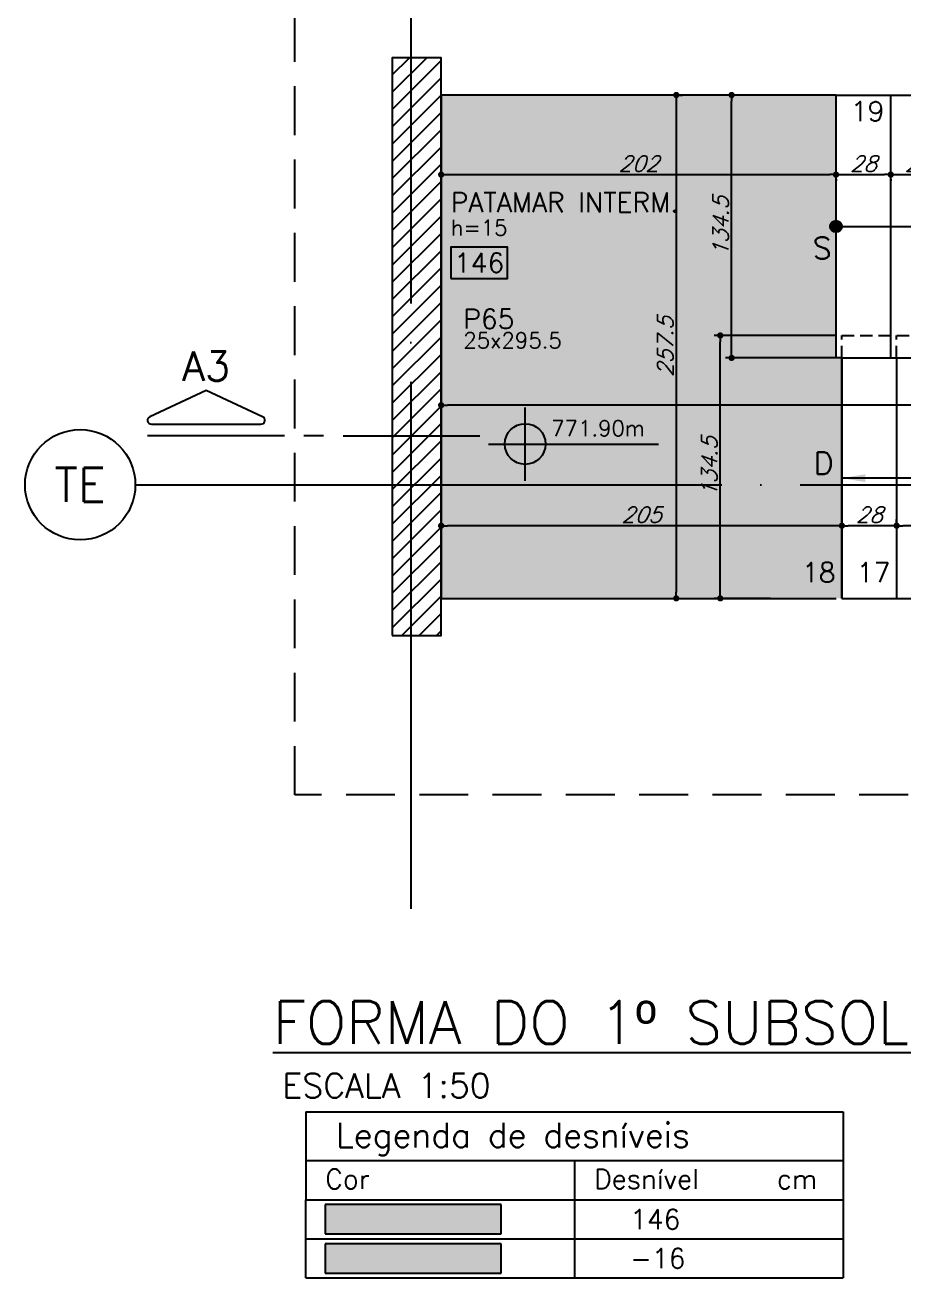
# Model space of a CAD drawing. Header units: millimetres. Extents: x 7530 to 14400, y -7174 to -2969.
# Drawn here: x 9231 to 9681, y -4067 to -3426 of the extents above; entities that cross this region are included whole.
import ezdxf
from ezdxf.enums import TextEntityAlignment as Align

# ---------------------------------------------------------------- set-up
doc = ezdxf.new("R2010")
doc.units = ezdxf.units.MM
doc.header["$LTSCALE"] = 50
doc.header["$PDMODE"] = 3
doc.linetypes.add('DASHED', pattern=[0.75, 0.5, -0.25])
doc.linetypes.add('EIXO', pattern=[6.8, 6, -0.4, 0, -0.4])
for name, color, linetype in [('AR-TEXTO_REGUA 120_1-200', 4, 'Continuous'), ('F-AUX', 2, 'Continuous'), ('F-AUX-RED', 1, 'Continuous'), ('F-CORTE-INDICAÇÃO', 4, 'Continuous'), ('F-COTAS', 106, 'Continuous'), ('F-DESNIVEL-1', 254, 'Continuous'), ('F-EIXO', 12, 'EIXO'), ('F-ESC NUM', 2, 'Continuous'), ('F-ESC-PROJ', 1, 'Continuous'), ('F-ESCADAS', 2, 'Continuous'), ('F-LAJES', 3, 'Continuous'), ('F-LAJES-DIM', 2, 'Continuous'), ('F-LAJES-NOME', 4, 'Continuous'), ('F-NÍVEL-PLANTA', 2, 'Continuous'), ('F-PILARES-DIM', 172, 'Continuous'), ('F-PILARES-HACH', 174, 'Continuous'), ('F-PILARES-NOME', 170, 'Continuous'), ('F-PILARES-S', 170, 'Continuous'), ('F-TABELA-NÍVEIS', 1, 'Continuous'), ('F-TEXTO', 6, 'Continuous'), ('F-TEXTO-YELLOW', 2, 'Continuous')]:
    doc.layers.add(name, color=color, linetype=linetype)
doc.layers.add('F-DESNIVEL-2', color=254, linetype='Continuous', true_color=0xffd1e8)
doc.styles.add('5385-ARQ-PB-BAS-PLA-TER-TORRE-A-106-TXT$0$R60-75', font='romans.shx', dxfattribs={"height": 0.1125})
doc.styles.add('CP-TEXT-INCL', font='romans.shx', dxfattribs={"oblique": 20})
doc.styles.add('MCP', font='romans.shx')
doc.styles.add('REGUA-120-esc1_200', font='simplex.shx', dxfattribs={"height": 0.6})
doc.styles.add('ROMANS', font='romans.shx')
doc.dimstyles.new('CP-COTAS-50', dxfattribs={"dimscale": 0.64, "dimtxt": 12.5, "dimasz": 5, "dimexe": 5, "dimexo": 5, "dimgap": 2.5, "dimtad": 1, "dimdec": 1, "dimdsep": 46, "dimtxsty": 'CP-TEXT-INCL', "dimblk1": 'DOT', "dimblk2": 'DOT', "dimsah": 1, "dimcen": 9, "dimclrd": 256, "dimclre": 256, "dimclrt": 256, "dimadec": 0, "dimazin": 0, "dimtfac": 1, "dimtdec": 1, "dimtmove": 2, "dimatfit": 3, "dimldrblk": 'DOT', "dimfxl": 5, "dimtolj": 1, "dimarcsym": 0})

# ---------------------------------------------------------------- blocks, each defined once
blk = doc.blocks.new('*U20')
at = {"layer": 'F-EIXO'}
blk.add_line((0, 0), (0, -609.8), dxfattribs=at)
at = {"layer": 'F-TEXTO', "style": 'ROMANS'}
blk.add_attdef('EIXO', text='', height=17.5, rotation=360, dxfattribs=at).set_placement((0, 28.21), align=Align.MIDDLE_CENTER)
blk = doc.blocks.new('*U21')
at = {"layer": 'F-EIXO'}
blk.add_line((0, 0), (1096.49, 0), dxfattribs=at)
at = {"layer": 'F-EIXO', "color": 2, "linetype": 'Continuous'}
blk.add_circle((-28.21, 0), 28.21, dxfattribs=at)
at = {"layer": 'F-TEXTO', "style": 'ROMANS'}
blk.add_attdef('EIXO', text='', height=17.5, dxfattribs=at).set_placement((-28.21, 0), align=Align.MIDDLE_CENTER)
blk = doc.blocks.new('*U7')
at = {"layer": 'F-CORTE-INDICAÇÃO'}
for p, q in [((-100, 0), (-170, 0)), ((-80, 0), (-90, 0)), ((-70, 0), (0, 0))]:
    blk.add_line(p, q, dxfattribs=at)
blk.add_lwpolyline([(-112, 6, 0.802585), (-111.15, 9.81), (-140, 23.26), (-168.85, 9.81, 0.802585), (-168, 6)], format="xyb", close=True, dxfattribs=at)
at = {"layer": 'F-CORTE-INDICAÇÃO', "style": 'ROMANS'}
blk.add_attdef('CORTE', text='', height=15, dxfattribs=at).set_placement((-140, 35.76), align=Align.MIDDLE_CENTER)
at = {"layer": 'F-CORTE-INDICAÇÃO', "color": 2, "style": 'ROMANS'}
blk.add_attdef('FOLHA', text='', height=12, dxfattribs=at).set_placement((-140, -10), align=Align.MIDDLE_CENTER)
blk = doc.blocks.new('_DOT')
at = {"color": 0, "linetype": 'ByBlock'}
blk.add_line((-0.5, 0), (-1, 0), dxfattribs=at)
at = {"color": 0, "linetype": 'ByBlock', "const_width": 0.5}
blk.add_lwpolyline([(-0.25, 0, 1), (0.25, 0, 1)], format="xyb", close=True, dxfattribs=at)
blk = doc.blocks.new('*D69')
at = {"layer": 'DEFPOINTS', "color": 0, "transparency": 16777216}
for p in [(9443.82, -3501.77), (9645.82, -3501.77), (9645.82, -3502.62)]:
    blk.add_point(p, dxfattribs=at)
at = {"layer": 'F-COTAS', "lineweight": -2, "transparency": 16777216}
for p, q in [((9443.82, -3504.97), (9443.82, -3505.82)), ((9447.02, -3502.62), (9642.62, -3502.62)), ((9645.82, -3504.97), (9645.82, -3505.82))]:
    blk.add_line(p, q, dxfattribs=at)
at = {"layer": 'F-COTAS', "lineweight": -2, "transparency": 16777216, "xscale": 3.2, "yscale": 3.2, "zscale": 3.2, "rotation": 180}
blk.add_blockref('_DOT', (9443.82, -3502.62), dxfattribs=at)
at = {"layer": 'F-COTAS', "lineweight": -2, "transparency": 16777216, "xscale": 3.2, "yscale": 3.2, "zscale": 3.2}
blk.add_blockref('_DOT', (9645.82, -3502.62), dxfattribs=at)
at = {"layer": 'F-COTAS', "transparency": 16777216, "insert": (9544.82, -3497.02), "char_height": 8, "attachment_point": 5, "style": 'CP-TEXT-INCL'}
blk.add_mtext('\\A1;202', dxfattribs=at)
blk = doc.blocks.new('*D70')
at = {"layer": 'DEFPOINTS', "color": 0, "transparency": 16777216}
for p in [(9645.82, -3501.77), (9673.82, -3502.62), (9673.82, -3502.62)]:
    blk.add_point(p, dxfattribs=at)
at = {"layer": 'F-COTAS', "lineweight": -2, "transparency": 16777216}
for p, q in [((9645.82, -3504.97), (9645.82, -3505.82)), ((9649.02, -3502.62), (9670.62, -3502.62))]:
    blk.add_line(p, q, dxfattribs=at)
at = {"layer": 'F-COTAS', "lineweight": -2, "transparency": 16777216, "xscale": 3.2, "yscale": 3.2, "zscale": 3.2, "rotation": 180}
blk.add_blockref('_DOT', (9645.82, -3502.62), dxfattribs=at)
at = {"layer": 'F-COTAS', "lineweight": -2, "transparency": 16777216, "xscale": 3.2, "yscale": 3.2, "zscale": 3.2}
blk.add_blockref('_DOT', (9673.82, -3502.62), dxfattribs=at)
at = {"layer": 'F-COTAS', "transparency": 16777216, "insert": (9659.82, -3497.02), "char_height": 8, "attachment_point": 5, "style": 'CP-TEXT-INCL'}
blk.add_mtext('\\A1;28', dxfattribs=at)
blk = doc.blocks.new('*D76')
at = {"layer": 'DEFPOINTS', "color": 0, "transparency": 16777216}
for p in [(9592.41, -3461.9), (9612.74, -3461.9), (9648.82, -3596.4)]:
    blk.add_point(p, dxfattribs=at)
at = {"layer": 'F-COTAS', "lineweight": -2, "transparency": 16777216}
for p, q in [((9609.54, -3461.9), (9589.21, -3461.9)), ((9592.41, -3593.2), (9592.41, -3465.1)), ((9645.62, -3596.4), (9589.21, -3596.4))]:
    blk.add_line(p, q, dxfattribs=at)
at = {"layer": 'F-COTAS', "lineweight": -2, "transparency": 16777216, "xscale": 3.2, "yscale": 3.2, "zscale": 3.2}
for p, rotation in [((9592.41, -3461.9), 90), ((9592.41, -3596.4), 270)]:
    blk.add_blockref('_DOT', p, dxfattribs=dict(at, rotation=rotation))
at = {"layer": 'F-COTAS', "transparency": 16777216, "insert": (9586.81, -3529.15), "char_height": 8, "attachment_point": 5, "rotation": 90, "style": 'CP-TEXT-INCL'}
blk.add_mtext('\\A1;134.5', dxfattribs=at)
blk = doc.blocks.new('*D77')
at = {"layer": 'DEFPOINTS', "color": 0, "transparency": 16777216}
for p in [(9561.95, -3461.9), (9561.95, -3719.4), (9564.09, -3719.4)]:
    blk.add_point(p, dxfattribs=at)
at = {"layer": 'F-COTAS', "lineweight": -2, "transparency": 16777216}
for p, q in [((9564.09, -3465.1), (9564.09, -3716.2)), ((9565.15, -3461.9), (9567.29, -3461.9)), ((9565.15, -3719.4), (9567.29, -3719.4))]:
    blk.add_line(p, q, dxfattribs=at)
at = {"layer": 'F-COTAS', "lineweight": -2, "transparency": 16777216, "xscale": 3.2, "yscale": 3.2, "zscale": 3.2}
for p, rotation in [((9564.09, -3461.9), 90), ((9564.09, -3719.4), 270)]:
    blk.add_blockref('_DOT', p, dxfattribs=dict(at, rotation=rotation))
at = {"layer": 'F-COTAS', "transparency": 16777216, "insert": (9558.49, -3590.65), "char_height": 8, "attachment_point": 5, "rotation": 90, "style": 'CP-TEXT-INCL'}
blk.add_mtext('\\A1;257.5', dxfattribs=at)
blk = doc.blocks.new('*D78')
at = {"layer": 'DEFPOINTS', "color": 0, "transparency": 16777216}
for p in [(9443.82, -3617.89), (9443.82, -3620.57), (10050.32, -3617.89)]:
    blk.add_point(p, dxfattribs=at)
at = {"layer": 'F-COTAS', "lineweight": -2, "transparency": 16777216}
for p, q in [((9443.82, -3621.09), (9443.82, -3623.77)), ((10047.12, -3620.57), (9447.02, -3620.57)), ((10050.32, -3621.09), (10050.32, -3623.77))]:
    blk.add_line(p, q, dxfattribs=at)
at = {"layer": 'F-COTAS', "lineweight": -2, "transparency": 16777216, "xscale": 3.2, "yscale": 3.2, "zscale": 3.2, "rotation": 180}
blk.add_blockref('_DOT', (9443.82, -3620.57), dxfattribs=at)
at = {"layer": 'F-COTAS', "lineweight": -2, "transparency": 16777216, "xscale": 3.2, "yscale": 3.2, "zscale": 3.2}
blk.add_blockref('_DOT', (10050.32, -3620.57), dxfattribs=at)
at = {"layer": 'F-COTAS', "transparency": 16777216, "insert": (9772.81, -3614.97), "char_height": 8, "attachment_point": 5, "style": 'CP-TEXT-INCL'}
blk.add_mtext('\\A1;606.5', dxfattribs=at)
blk = doc.blocks.new('*D85')
at = {"layer": 'DEFPOINTS', "color": 0, "transparency": 16777216}
for p in [(9676.82, -3682.22), (9676.82, -3686.29), (9704.82, -3686.29)]:
    blk.add_point(p, dxfattribs=at)
at = {"layer": 'F-COTAS', "lineweight": -2, "transparency": 16777216}
for p, q in [((9676.82, -3683.09), (9676.82, -3679.02)), ((9701.62, -3682.22), (9680.02, -3682.22)), ((9704.82, -3683.09), (9704.82, -3679.02))]:
    blk.add_line(p, q, dxfattribs=at)
at = {"layer": 'F-COTAS', "lineweight": -2, "transparency": 16777216, "xscale": 3.2, "yscale": 3.2, "zscale": 3.2, "rotation": 180}
blk.add_blockref('_DOT', (9676.82, -3682.22), dxfattribs=at)
at = {"layer": 'F-COTAS', "lineweight": -2, "transparency": 16777216, "xscale": 3.2, "yscale": 3.2, "zscale": 3.2}
blk.add_blockref('_DOT', (9704.82, -3682.22), dxfattribs=at)
at = {"layer": 'F-COTAS', "transparency": 16777216, "insert": (9690.82, -3676.62), "char_height": 8, "attachment_point": 5, "style": 'CP-TEXT-INCL'}
blk.add_mtext('\\A1;28', dxfattribs=at)
blk = doc.blocks.new('*D66')
at = {"layer": 'DEFPOINTS', "color": 0, "transparency": 16777216}
for p in [(9443.82, -3682.22), (9443.82, -3686.29), (9648.82, -3686.29)]:
    blk.add_point(p, dxfattribs=at)
at = {"layer": 'F-COTAS', "lineweight": -2, "transparency": 16777216}
for p, q in [((9443.82, -3683.09), (9443.82, -3679.02)), ((9645.62, -3682.22), (9447.02, -3682.22)), ((9648.82, -3683.09), (9648.82, -3679.02))]:
    blk.add_line(p, q, dxfattribs=at)
at = {"layer": 'F-COTAS', "lineweight": -2, "transparency": 16777216, "xscale": 3.2, "yscale": 3.2, "zscale": 3.2, "rotation": 180}
blk.add_blockref('_DOT', (9443.82, -3682.22), dxfattribs=at)
at = {"layer": 'F-COTAS', "lineweight": -2, "transparency": 16777216, "xscale": 3.2, "yscale": 3.2, "zscale": 3.2}
blk.add_blockref('_DOT', (9648.82, -3682.22), dxfattribs=at)
at = {"layer": 'F-COTAS', "transparency": 16777216, "insert": (9546.32, -3676.62), "char_height": 8, "attachment_point": 5, "style": 'CP-TEXT-INCL'}
blk.add_mtext('\\A1;205', dxfattribs=at)
blk = doc.blocks.new('*D86')
at = {"layer": 'DEFPOINTS', "color": 0, "transparency": 16777216}
for p in [(9586.6, -3584.9), (9648.82, -3584.9), (9615.53, -3719.4)]:
    blk.add_point(p, dxfattribs=at)
at = {"layer": 'F-COTAS', "lineweight": -2, "transparency": 16777216}
for p, q in [((9645.62, -3584.9), (9583.4, -3584.9)), ((9586.6, -3716.2), (9586.6, -3588.1)), ((9612.33, -3719.4), (9583.4, -3719.4))]:
    blk.add_line(p, q, dxfattribs=at)
at = {"layer": 'F-COTAS', "lineweight": -2, "transparency": 16777216, "xscale": 3.2, "yscale": 3.2, "zscale": 3.2}
for p, rotation in [((9586.6, -3584.9), 90), ((9586.6, -3719.4), 270)]:
    blk.add_blockref('_DOT', p, dxfattribs=dict(at, rotation=rotation))
at = {"layer": 'F-COTAS', "transparency": 16777216, "insert": (9581, -3652.15), "char_height": 8, "attachment_point": 5, "rotation": 90, "style": 'CP-TEXT-INCL'}
blk.add_mtext('\\A1;134.5', dxfattribs=at)
blk = doc.blocks.new('*D87')
at = {"layer": 'DEFPOINTS', "color": 0, "transparency": 16777216}
for p in [(9648.82, -3682.22), (9648.82, -3686.29), (9676.82, -3686.29)]:
    blk.add_point(p, dxfattribs=at)
at = {"layer": 'F-COTAS', "lineweight": -2, "transparency": 16777216}
for p, q in [((9648.82, -3683.09), (9648.82, -3679.02)), ((9673.62, -3682.22), (9652.02, -3682.22)), ((9676.82, -3683.09), (9676.82, -3679.02))]:
    blk.add_line(p, q, dxfattribs=at)
at = {"layer": 'F-COTAS', "lineweight": -2, "transparency": 16777216, "xscale": 3.2, "yscale": 3.2, "zscale": 3.2, "rotation": 180}
blk.add_blockref('_DOT', (9648.82, -3682.22), dxfattribs=at)
at = {"layer": 'F-COTAS', "lineweight": -2, "transparency": 16777216, "xscale": 3.2, "yscale": 3.2, "zscale": 3.2}
blk.add_blockref('_DOT', (9676.82, -3682.22), dxfattribs=at)
at = {"layer": 'F-COTAS', "transparency": 16777216, "insert": (9662.82, -3676.62), "char_height": 8, "attachment_point": 5, "style": 'CP-TEXT-INCL'}
blk.add_mtext('\\A1;28', dxfattribs=at)
blk = doc.blocks.new('*D89')
at = {"layer": 'DEFPOINTS', "color": 0, "transparency": 16777216}
for p in [(9673.82, -3501.77), (9701.82, -3502.62), (9701.82, -3502.62)]:
    blk.add_point(p, dxfattribs=at)
at = {"layer": 'F-COTAS', "lineweight": -2, "transparency": 16777216}
for p, q in [((9673.82, -3504.97), (9673.82, -3505.82)), ((9677.02, -3502.62), (9698.62, -3502.62))]:
    blk.add_line(p, q, dxfattribs=at)
at = {"layer": 'F-COTAS', "lineweight": -2, "transparency": 16777216, "xscale": 3.2, "yscale": 3.2, "zscale": 3.2, "rotation": 180}
blk.add_blockref('_DOT', (9673.82, -3502.62), dxfattribs=at)
at = {"layer": 'F-COTAS', "lineweight": -2, "transparency": 16777216, "xscale": 3.2, "yscale": 3.2, "zscale": 3.2}
blk.add_blockref('_DOT', (9701.82, -3502.62), dxfattribs=at)
at = {"layer": 'F-COTAS', "transparency": 16777216, "insert": (9687.82, -3497.02), "char_height": 8, "attachment_point": 5, "style": 'CP-TEXT-INCL'}
blk.add_mtext('\\A1;28', dxfattribs=at)
blk = doc.blocks.new('*U158')
at = {"layer": 'F-LAJES-DIM', "color": 1}
blk.add_lwpolyline([(0, 0), (29.06, 0), (29.06, 16), (0, 16)], close=True, dxfattribs=at)
at = {"layer": 'F-LAJES-DIM', "style": 'MCP'}
blk.add_attdef('DIM', text='', height=10, dxfattribs=at).set_placement((14.53, 8), align=Align.MIDDLE_CENTER)
blk = doc.blocks.new('Nível - Planta')
at = {"layer": 'F-NÍVEL-PLANTA'}
h = blk.add_hatch(color=71, dxfattribs=at)
h.paths.add_polyline_path([(0, 0), (0, 0.26, 0.414214), (-0.26, 0)])
h.paths.add_polyline_path([(0.26, 0), (0, 0), (0, -0.26, 0.414214)])
for p, q in [((0, -0.469), (0, 0.469)), ((-0.469, 0), (1.704, 0))]:
    blk.add_line(p, q, dxfattribs=at)
blk.add_circle((0, 0), 0.26, dxfattribs=at)
at = {"layer": 'F-TEXTO', "color": 3, "style": 'MCP'}
blk.add_attdef('NÍVEL', (0.333, 0.102), '', height=0.2, dxfattribs=at)

msp = doc.modelspace()

# ---------------------------------------------------------------- hatches: boundary and pattern name
at = {"layer": 'F-AUX'}
h = msp.add_hatch(color=1, dxfattribs=at)
edge = h.paths.add_edge_path()
edge.add_arc((9645.822, -3529.147), 3, 0, 360)
at = {"layer": 'F-DESNIVEL-1'}
h = msp.add_hatch(color=256, dxfattribs=at)
h.dxf.hatch_style = 1
h.paths.add_polyline_path([(9648.822, -3719.397), (9648.822, -3596.397), (9645.822, -3596.397), (9645.822, -3461.897), (9443.822, -3461.897), (9443.822, -3719.397)])
at = {"layer": 'F-PILARES-HACH', "linetype": 'Continuous'}
h = msp.add_hatch(dxfattribs=at)
h.set_pattern_fill('ANSI31', color=256, scale=50, style=0)
h.set_pattern_definition([(45, (11368.322, 6134.6034), (-4.4194174, 4.4194174), [])])
h.paths.add_polyline_path([(9418.822, -3738.397), (9443.822, -3738.397), (9443.822, -3442.897), (9418.822, -3442.897)], flags=16)

# ---------------------------------------------------------------- linework, layer by layer
at = {"layer": 'F-AUX', "color": 1}
msp.add_circle((9645.822, -3529.147), 3, dxfattribs=at)
at = {"layer": 'F-AUX-RED', "color": 1, "linetype": 'DASHED'}
msp.add_lwpolyline([(9369.028, -3325.639), (10282.649, -3325.639), (10282.649, -3819.927), (9369.028, -3819.927)], close=True, dxfattribs=at)
at = {"layer": 'F-AUX-RED'}
msp.add_lwpolyline([(9645.822, -3529.147), (9985.33, -3529.147), (9985.33, -3657.897), (9648.822, -3657.897)], dxfattribs=at)
msp.add_solid([(9660.822, -3659.897), (9648.822, -3657.897), (9660.822, -3655.897)], dxfattribs=at)
at = {"layer": 'F-DESNIVEL-1'}
for points in [[(9384.527, -4044.535), (9474.527, -4044.535), (9474.527, -4029.535)], [(9384.527, -4044.535), (9474.527, -4029.535), (9384.527, -4029.535)], [(9384.527, -4044.535), (9384.527, -4029.535), (9384.527, -4044.535)]]:
    msp.add_solid(points, dxfattribs=at)
at = {"layer": 'F-DESNIVEL-2'}
for points in [[(9384.527, -4064.535), (9474.527, -4064.535), (9474.527, -4049.535)], [(9384.527, -4064.535), (9474.527, -4049.535), (9384.527, -4049.535)], [(9384.527, -4064.535), (9384.527, -4049.535), (9384.527, -4064.535)]]:
    msp.add_solid(points, dxfattribs=at)
at = {"layer": 'F-ESC-PROJ', "linetype": 'DASHED', "ltscale": 0.25}
for points in [[(9648.822, -3596.397), (9648.822, -3584.897), (9872.822, -3584.897), (9872.822, -3596.397)], [(9676.822, -3596.397), (9676.822, -3584.897)]]:
    msp.add_lwpolyline(points, dxfattribs=at)
at = {"layer": 'F-ESCADAS', "linetype": 'Continuous'}
for points in [[(9645.822, -3596.397), (9645.822, -3461.897)], [(9645.822, -3461.897), (9869.822, -3461.897)], [(9673.822, -3596.397), (9673.822, -3461.897)], [(9648.822, -3596.397), (9648.822, -3719.397)], [(9676.822, -3596.397), (9676.822, -3719.397)], [(9648.822, -3719.397), (9872.822, -3719.397)]]:
    msp.add_lwpolyline(points, dxfattribs=at)
at = {"layer": 'F-ESCADAS'}
msp.add_lwpolyline([(9648.822, -3596.397), (9903.191, -3596.397)], dxfattribs=at)
at = {"layer": 'F-LAJES'}
msp.add_lwpolyline([(9648.822, -3719.397), (9648.822, -3596.397), (9645.822, -3596.397), (9645.822, -3461.897), (9443.822, -3461.897), (9443.822, -3719.397), (9645.822, -3719.397)], dxfattribs=at)
at = {"layer": 'F-PILARES-S', "linetype": 'Continuous'}
msp.add_lwpolyline([(9418.822, -3738.397), (9443.822, -3738.397), (9443.822, -3442.897), (9418.822, -3442.897), (9418.822, -3738.397)], dxfattribs=at)
at = {"layer": 'F-TABELA-NÍVEIS'}
for p, q in [((9374.527, -3982.035), (9374.527, -4027.035)), ((9374.527, -3982.035), (9649.527, -3982.035)), ((9649.527, -3982.035), (9649.527, -4007.035)), ((9374.527, -4007.035), (9649.527, -4007.035)), ((9512.027, -4007.035), (9512.027, -4027.035)), ((9649.527, -4007.035), (9649.527, -4027.035)), ((9374.527, -4027.035), (9649.527, -4027.035)), ((9374.527, -4047.035), (9374.527, -4027.035)), ((9374.527, -4027.035), (9649.527, -4027.035)), ((9474.527, -4029.535), (9384.527, -4029.535)), ((9384.527, -4029.535), (9384.527, -4044.535)), ((9474.527, -4044.535), (9474.527, -4029.535)), ((9512.027, -4027.035), (9512.027, -4047.035)), ((9649.527, -4027.035), (9649.527, -4047.035)), ((9374.527, -4047.035), (9649.527, -4047.035)), ((9374.527, -4067.035), (9374.527, -4047.035)), ((9384.527, -4044.535), (9474.527, -4044.535)), ((9474.527, -4049.535), (9384.527, -4049.535)), ((9384.527, -4049.535), (9384.527, -4064.535)), ((9474.527, -4064.535), (9474.527, -4049.535)), ((9512.027, -4047.035), (9512.027, -4067.035)), ((9649.527, -4047.035), (9649.527, -4067.035)), ((9374.527, -4067.035), (9649.527, -4067.035)), ((9384.527, -4064.535), (9474.527, -4064.535))]:
    msp.add_line(p, q, dxfattribs=at)

# ---------------------------------------------------------------- block references
at = {"layer": 'F-CORTE-INDICAÇÃO', "linetype": 'Continuous'}
ref = msp.add_blockref('*U7', (9463.602, -3636.297), dxfattribs=at)
ref.add_attrib('CORTE', 'A3', dxfattribs={"height": 15, "style": 'ROMANS'}).set_placement((9323.602, -3600.533), align=Align.MIDDLE_CENTER)
at = {"layer": 'F-EIXO', "linetype": 'Continuous'}
msp.add_blockref('*U20', (9428.322, -3268.492), dxfattribs=at)
msp.add_blockref('*U21', (9287.353, -3661.297), dxfattribs=at).add_auto_attribs({'EIXO': 'TE'})
at = {"layer": 'F-LAJES-DIM', "linetype": 'Continuous'}
msp.add_blockref('*U158', (9448.695, -3555.722), dxfattribs=at).add_auto_attribs({'DIM': '146'})
at = {"layer": 'F-NÍVEL-PLANTA', "linetype": 'Continuous', "xscale": 40, "yscale": 40, "zscale": 40}
msp.add_blockref('Nível - Planta', (9486.778, -3640.436), dxfattribs=at).add_auto_attribs({'NÍVEL': '771.90m'})

# ---------------------------------------------------------------- texts
at = {"layer": 'AR-TEXTO_REGUA 120_1-200', "color": 2, "style": 'REGUA-120-esc1_200'}
msp.add_text('ESCALA 1:50', height=12.5, dxfattribs=at).set_placement((9362.574, -3974.877))
msp.add_text('ESCALA 1:50', height=12.5, dxfattribs=at).set_placement((9362.574, -3974.877))
at = {"layer": 'F-ESC NUM', "char_height": 10, "width": 122.75925, "attachment_point": 9, "style": '5385-ARQ-PB-BAS-PLA-TER-TORRE-A-106-TXT$0$R60-75'}
for s, insert in [('19', (9670.563, -3475.221)), ('18', (9645.563, -3711.11)), ('17', (9673.563, -3711.11))]:
    msp.add_mtext(s, dxfattribs=dict(at, insert=insert))
at = {"layer": 'F-LAJES-DIM', "linetype": 'Continuous', "style": 'MCP'}
msp.add_text('h=15', height=8, dxfattribs=at).set_placement((9448.695, -3533.793))
at = {"layer": 'F-LAJES-NOME', "linetype": 'Continuous', "style": 'MCP'}
msp.add_text('PATAMAR INTERM.', height=10, dxfattribs=at).set_placement((9448.695, -3521.793))
at = {"layer": 'F-PILARES-DIM', "linetype": 'Continuous', "style": 'MCP'}
msp.add_text('25x295.5', height=8, dxfattribs=at).set_placement((9455.145, -3591.408))
at = {"layer": 'F-PILARES-NOME', "linetype": 'Continuous', "style": 'MCP'}
msp.add_text('P65', height=10, dxfattribs=at).set_placement((9455.145, -3581.408))
at = {"layer": 'F-TABELA-NÍVEIS', "color": 3, "style": 'MCP'}
msp.add_text('Legenda de desníveis', height=12.5, dxfattribs=at).set_placement((9390.002, -4000.238))
at = {"layer": 'F-TABELA-NÍVEIS', "color": 2, "style": 'MCP'}
for s, p in [('Cor', (9384.527, -4021.41)), ('Desnível', (9522.027, -4021.41)), ('cm', (9615.563, -4021.41)), ('146', (9540.486, -4042.035)), ('-16', (9540.486, -4062.035))]:
    msp.add_text(s, height=10, dxfattribs=at).set_placement(p)
at = {"layer": 'F-TEXTO', "style": 'ROMANS'}
msp.add_text('%%UFORMA DO 1º SUBSOLO - SUP.', height=21.875, dxfattribs=at).set_placement((9357.734, -3947.265))
at = {"layer": 'F-TEXTO-YELLOW', "char_height": 11.25, "attachment_point": 7, "style": '5385-ARQ-PB-BAS-PLA-TER-TORRE-A-106-TXT$0$R60-75'}
for s, insert, width in [('S', (9633.954, -3545.787), 61.37962), ('D', (9634.475, -3655.905), 64.37962)]:
    msp.add_mtext(s, dxfattribs=dict(at, insert=insert, width=width))

# ---------------------------------------------------------------- dimensions: what is measured, and where the dimension line sits
at = {"layer": 'F-COTAS'}
for base, p1, p2, picture, middle in [((9564.09, -3719.397), (9561.949, -3461.897), (9561.949, -3719.397), '*D77', (9558.49, -3590.647)), ((9592.408, -3461.897), (9648.822, -3596.397), (9612.743, -3461.897), '*D76', (9586.808, -3529.147)), ((9586.597, -3584.897), (9615.525, -3719.397), (9648.822, -3584.897), '*D86', (9580.997, -3652.147))]:
    dim = msp.add_linear_dim(base=base, p1=p1, p2=p2, angle=90, dimstyle='CP-COTAS-50', dxfattribs=at)
    dim.commit()
    dim.dimension.update_dxf_attribs({"geometry": picture, "text_midpoint": middle})
for base, p1, p2, picture, middle in [((9645.822, -3502.623), (9443.822, -3501.768), (9645.822, -3501.768), '*D69', (9544.822, -3497.023)), ((9673.822, -3502.623), (9645.822, -3501.768), (9673.822, -3502.623), '*D70', (9659.822, -3497.023)), ((9701.822, -3502.623), (9673.822, -3501.768), (9701.822, -3502.623), '*D89', (9687.822, -3497.023))]:
    dim = msp.add_linear_dim(base=base, p1=p1, p2=p2, dimstyle='CP-COTAS-50', dxfattribs=at)
    dim.commit()
    dim.dimension.update_dxf_attribs({"geometry": picture, "text_midpoint": middle})
dim = msp.add_linear_dim(base=(9443.822, -3620.568), p1=(10050.322, -3617.895), p2=(9443.822, -3617.895), dimstyle='CP-COTAS-50', dxfattribs=at)
dim.commit()
dim.dimension.update_dxf_attribs({"geometry": '*D78', "text_midpoint": (9772.812, -3614.968), "dimtype": 160})
for base, p1, p2, picture, middle in [((9443.822, -3682.217), (9648.822, -3686.287), (9443.822, -3686.287), '*D66', (9546.322, -3676.617)), ((9648.822, -3682.217), (9676.822, -3686.287), (9648.822, -3686.287), '*D87', (9662.822, -3676.617)), ((9676.822, -3682.217), (9704.822, -3686.287), (9676.822, -3686.287), '*D85', (9690.822, -3676.617))]:
    dim = msp.add_linear_dim(base=base, p1=p1, p2=p2, dimstyle='CP-COTAS-50', override={"dimfxl": 2.5}, dxfattribs=at)
    dim.commit()
    dim.dimension.update_dxf_attribs({"geometry": picture, "text_midpoint": middle})

doc.saveas('drawing.dxf')
